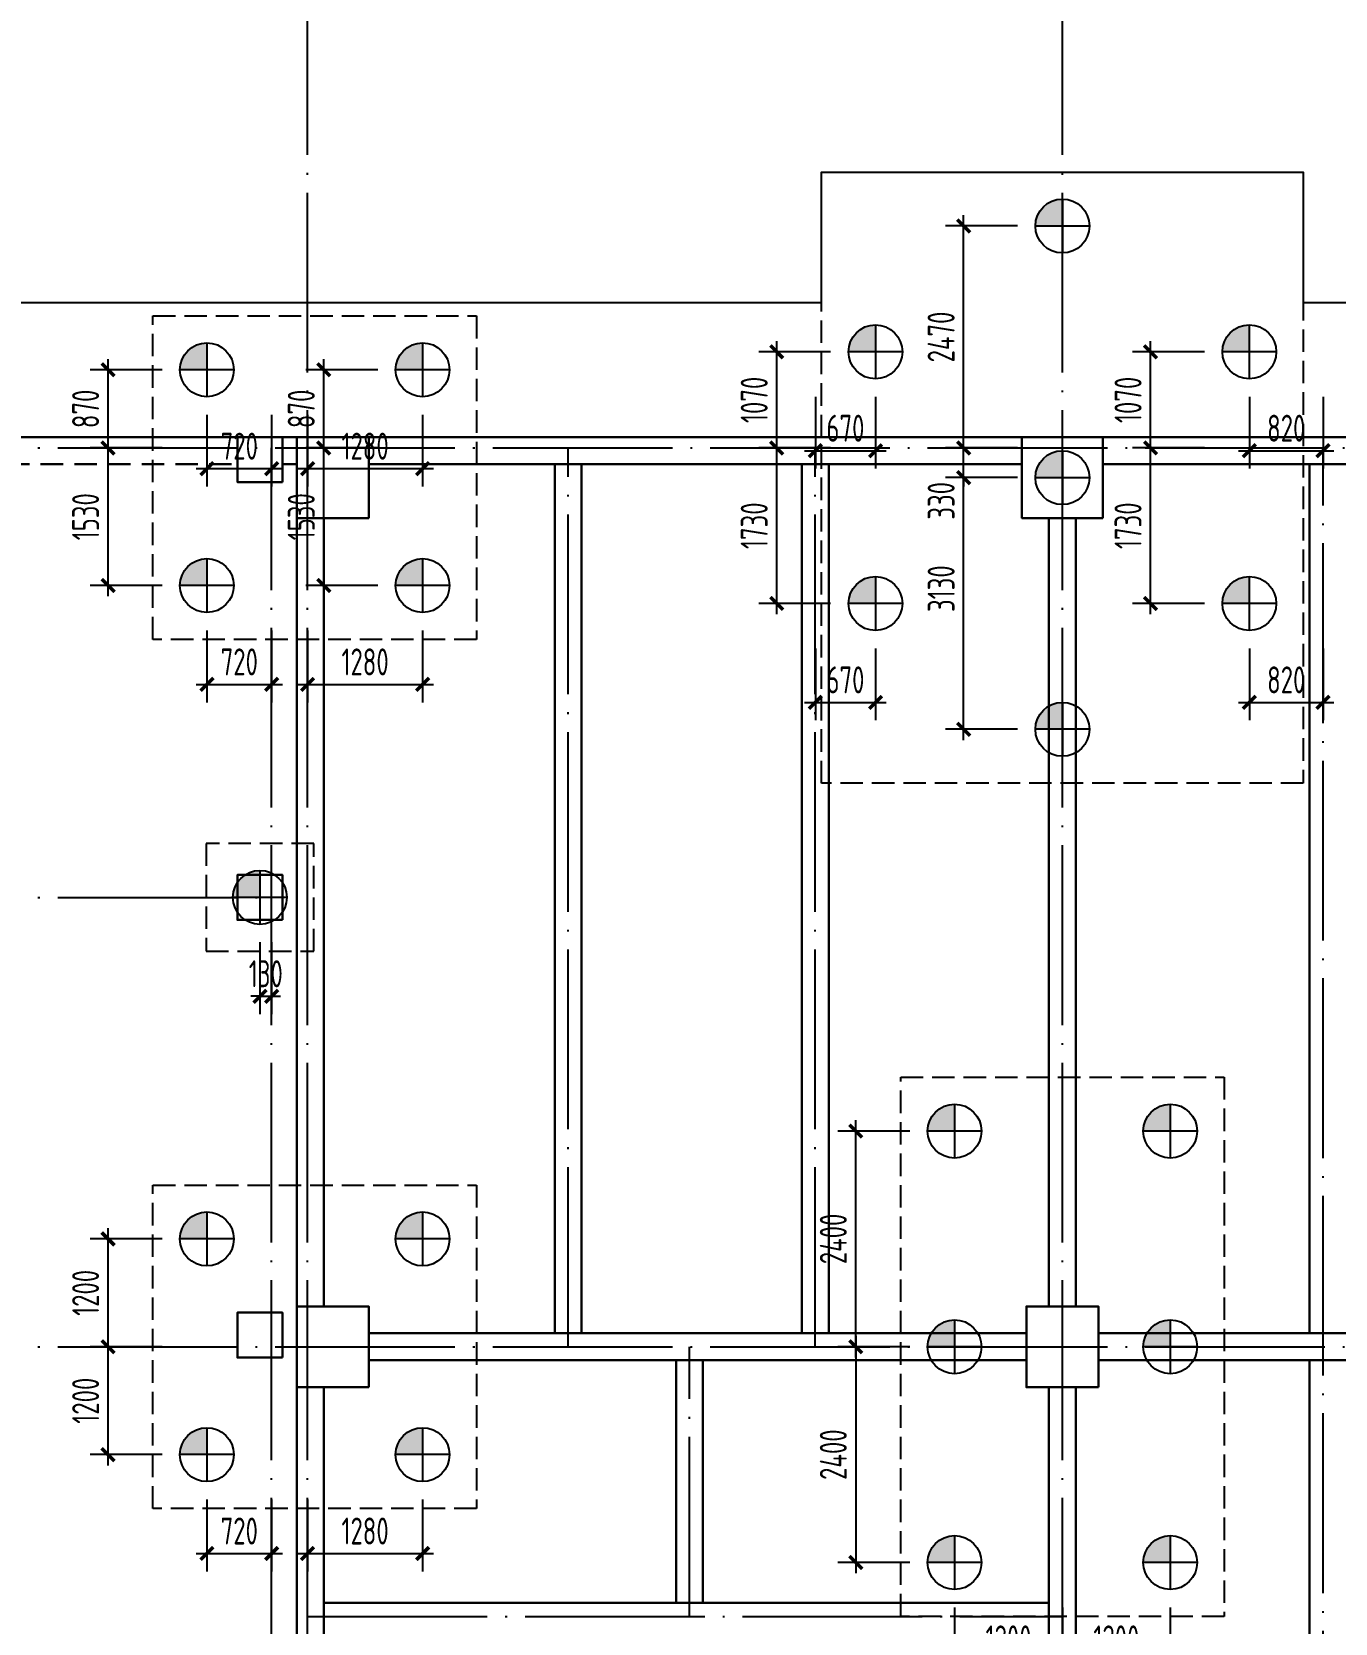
# Model space of a CAD drawing. Extents: x 2430613 to 2739493, y -1540945 to -971137.
# Drawn here: x 2479155 to 2493659, y -1065227 to -1047522 of the extents above; entities that cross this region are included whole.
import ezdxf

# ---------------------------------------------------------------- set-up
doc = ezdxf.new("R2010")
doc.units = 0
doc.header["$LTSCALE"] = 1000
doc.header["$MEASUREMENT"] = 0
doc.header["$PDMODE"] = 3
doc.header["$PDSIZE"] = 50
for name, pattern in [('DASH', [0.35, 0.25, -0.1]), ('DOTE', [2.42, 2, -0.2, 0.02, -0.2]), ('HIDDEN', [0.375, 0.25, -0.125])]:
    doc.linetypes.add(name, pattern=pattern)
doc.layers.get('0').update_dxf_attribs({"linetype": 'CONTINUOUS'})
doc.layers.get('DEFPOINTS').update_dxf_attribs({"linetype": 'CONTINUOUS'})
for name, color, linetype, lineweight in [('0S-墙-不可见', 30, 'HIDDEN', 30), ('0S-墙-线', 30, 'CONTINUOUS', 30), ('0S-柱-线', 50, 'CONTINUOUS', 30)]:
    doc.layers.add(name, color=color, linetype=linetype, lineweight=lineweight)
for name, color, linetype in [('600直径桩', 4, 'CONTINUOUS'), ('BASE_PILE_DIM', 3, 'CONTINUOUS'), ('DOTE', 1, 'DOTE'), ('S1-SLAB-Finstructions', 255, 'CONTINUOUS'), ('承台', 2, 'CONTINUOUS')]:
    doc.layers.add(name, color=color, linetype=linetype)
doc.styles.add('TSSD_Dimension', font='Tssdeng.shx', dxfattribs={"width": 0.7, "bigfont": 'hztxt.shx'})
doc.dimstyles.new('TSSD_100_100', dxfattribs={"dimtxt": 300, "dimasz": 100, "dimexe": 200, "dimexo": 200, "dimgap": 100, "dimtad": 1, "dimdec": 0, "dimzin": 0, "dimdsep": 46, "dimtxsty": 'TSSD_Dimension', "dimblk": 'ARCHTICK', "dimcen": 0, "dimdle": 120, "dimclrt": 7, "dimazin": 0, "dimtfac": 1, "dimtdec": 0, "dimtix": 1, "dimtmove": 2, "dimatfit": 0, "dimldrblk": 'ARCHTICK', "dimfxl": 1, "dimtolj": 1, "dimtzin": 0, "dimarcsym": 0})

# ---------------------------------------------------------------- blocks, each defined once
blk = doc.blocks.new('600Z')
at = {"layer": '600直径桩'}
h = blk.add_hatch(color=6, dxfattribs=at)
h.dxf.hatch_style = 1
h.paths.add_polyline_path([(-204995, -2276684, 0.414214), (-205295, -2276984), (-204995, -2276984)])
at = {"layer": '600直径桩', "color": 6}
for p, q in [((-204995, -2276684), (-204995, -2277284)), ((-204695, -2276984), (-205295, -2276984))]:
    blk.add_line(p, q, dxfattribs=at)
blk.add_circle((-204995, -2276984), 300, dxfattribs=at)
blk = doc.blocks.new('_ArchTick')
at = {"color": 0, "linetype": 'ByBlock', "const_width": 0.4}
blk.add_lwpolyline([(-0.71, -0.71), (0.71, 0.71)], dxfattribs=at)
blk = doc.blocks.new('*D1769')
at = {"layer": 'BASE_PILE_DIM', "color": 0, "lineweight": -2, "transparency": 16777216}
for p, q in [((2482404, -1053802), (2482404, -1052032)), ((2483004, -1052152), (2482204, -1052152)), ((2483004, -1053682), (2482204, -1053682))]:
    blk.add_line(p, q, dxfattribs=at)
at = {"layer": 'DEFPOINTS', "color": 0, "transparency": 16777216}
for p in [(2482404, -1052152), (2483204, -1052152), (2483204, -1053682)]:
    blk.add_point(p, dxfattribs=at)
at = {"layer": 'BASE_PILE_DIM', "color": 0, "lineweight": -2, "transparency": 16777216, "xscale": 100, "yscale": 100, "zscale": 100}
for p, rotation in [((2482404, -1052152), 90), ((2482404, -1053682), 270)]:
    blk.add_blockref('_ArchTick', p, dxfattribs=dict(at, rotation=rotation))
at = {"layer": 'BASE_PILE_DIM', "color": 7, "transparency": 16777216, "insert": (2482154, -1052917), "char_height": 300, "attachment_point": 5, "rotation": 90, "style": 'TSSD_Dimension'}
blk.add_mtext('\\A1;1530', dxfattribs=at)
blk = doc.blocks.new('*D1770')
at = {"layer": 'BASE_PILE_DIM', "color": 0, "lineweight": -2, "transparency": 16777216}
for p, q in [((2482224, -1054182), (2482224, -1054982)), ((2483504, -1054182), (2483504, -1054982)), ((2482104, -1054782), (2483624, -1054782))]:
    blk.add_line(p, q, dxfattribs=at)
at = {"layer": 'DEFPOINTS', "color": 0, "transparency": 16777216}
for p in [(2482224, -1053982), (2483504, -1053982), (2483504, -1054782)]:
    blk.add_point(p, dxfattribs=at)
at = {"layer": 'BASE_PILE_DIM', "color": 0, "lineweight": -2, "transparency": 16777216, "xscale": 100, "yscale": 100, "zscale": 100, "rotation": 180}
blk.add_blockref('_ArchTick', (2482224, -1054782), dxfattribs=at)
at = {"layer": 'BASE_PILE_DIM', "color": 0, "lineweight": -2, "transparency": 16777216, "xscale": 100, "yscale": 100, "zscale": 100}
blk.add_blockref('_ArchTick', (2483504, -1054782), dxfattribs=at)
at = {"layer": 'BASE_PILE_DIM', "color": 7, "transparency": 16777216, "insert": (2482864, -1054532), "char_height": 300, "attachment_point": 5, "style": 'TSSD_Dimension'}
blk.add_mtext('\\A1;1280', dxfattribs=at)
blk = doc.blocks.new('*D1771')
at = {"layer": 'BASE_PILE_DIM', "color": 0, "lineweight": -2, "transparency": 16777216}
for p, q in [((2482404, -1052272), (2482404, -1051162)), ((2483004, -1051282), (2482204, -1051282)), ((2483004, -1052152), (2482204, -1052152))]:
    blk.add_line(p, q, dxfattribs=at)
at = {"layer": 'DEFPOINTS', "color": 0, "transparency": 16777216}
for p in [(2482404, -1051282), (2483204, -1051282), (2483204, -1052152)]:
    blk.add_point(p, dxfattribs=at)
at = {"layer": 'BASE_PILE_DIM', "color": 0, "lineweight": -2, "transparency": 16777216, "xscale": 100, "yscale": 100, "zscale": 100}
for p, rotation in [((2482404, -1051282), 90), ((2482404, -1052152), 270)]:
    blk.add_blockref('_ArchTick', p, dxfattribs=dict(at, rotation=rotation))
at = {"layer": 'BASE_PILE_DIM', "color": 7, "transparency": 16777216, "insert": (2482154, -1051717), "char_height": 300, "attachment_point": 5, "rotation": 90, "style": 'TSSD_Dimension'}
blk.add_mtext('\\A1;870', dxfattribs=at)
blk = doc.blocks.new('*D1772')
at = {"layer": 'BASE_PILE_DIM', "color": 0, "lineweight": -2, "transparency": 16777216}
for p, q in [((2482224, -1051782), (2482224, -1052582)), ((2483504, -1051782), (2483504, -1052582)), ((2482104, -1052382), (2483624, -1052382))]:
    blk.add_line(p, q, dxfattribs=at)
at = {"layer": 'DEFPOINTS', "color": 0, "transparency": 16777216}
for p in [(2482224, -1051582), (2483504, -1051582), (2483504, -1052382)]:
    blk.add_point(p, dxfattribs=at)
at = {"layer": 'BASE_PILE_DIM', "color": 0, "lineweight": -2, "transparency": 16777216, "xscale": 100, "yscale": 100, "zscale": 100, "rotation": 180}
blk.add_blockref('_ArchTick', (2482224, -1052382), dxfattribs=at)
at = {"layer": 'BASE_PILE_DIM', "color": 0, "lineweight": -2, "transparency": 16777216, "xscale": 100, "yscale": 100, "zscale": 100}
blk.add_blockref('_ArchTick', (2483504, -1052382), dxfattribs=at)
at = {"layer": 'BASE_PILE_DIM', "color": 7, "transparency": 16777216, "insert": (2482864, -1052132), "char_height": 300, "attachment_point": 5, "style": 'TSSD_Dimension'}
blk.add_mtext('\\A1;1280', dxfattribs=at)
blk = doc.blocks.new('*D1773')
at = {"layer": 'BASE_PILE_DIM', "color": 0, "lineweight": -2, "transparency": 16777216}
for p, q in [((2480004, -1053802), (2480004, -1052032)), ((2480604, -1052152), (2479804, -1052152)), ((2480604, -1053682), (2479804, -1053682))]:
    blk.add_line(p, q, dxfattribs=at)
at = {"layer": 'DEFPOINTS', "color": 0, "transparency": 16777216}
for p in [(2480004, -1052152), (2480804, -1052152), (2480804, -1053682)]:
    blk.add_point(p, dxfattribs=at)
at = {"layer": 'BASE_PILE_DIM', "color": 0, "lineweight": -2, "transparency": 16777216, "xscale": 100, "yscale": 100, "zscale": 100}
for p, rotation in [((2480004, -1052152), 90), ((2480004, -1053682), 270)]:
    blk.add_blockref('_ArchTick', p, dxfattribs=dict(at, rotation=rotation))
at = {"layer": 'BASE_PILE_DIM', "color": 7, "transparency": 16777216, "insert": (2479754, -1052917), "char_height": 300, "attachment_point": 5, "rotation": 90, "style": 'TSSD_Dimension'}
blk.add_mtext('\\A1;1530', dxfattribs=at)
blk = doc.blocks.new('*D1774')
at = {"layer": 'BASE_PILE_DIM', "color": 0, "lineweight": -2, "transparency": 16777216}
for p, q in [((2481104, -1054182), (2481104, -1054982)), ((2481824, -1054182), (2481824, -1054982)), ((2480984, -1054782), (2481944, -1054782))]:
    blk.add_line(p, q, dxfattribs=at)
at = {"layer": 'DEFPOINTS', "color": 0, "transparency": 16777216}
for p in [(2481104, -1053982), (2481824, -1053982), (2481824, -1054782)]:
    blk.add_point(p, dxfattribs=at)
at = {"layer": 'BASE_PILE_DIM', "color": 0, "lineweight": -2, "transparency": 16777216, "xscale": 100, "yscale": 100, "zscale": 100, "rotation": 180}
blk.add_blockref('_ArchTick', (2481104, -1054782), dxfattribs=at)
at = {"layer": 'BASE_PILE_DIM', "color": 0, "lineweight": -2, "transparency": 16777216, "xscale": 100, "yscale": 100, "zscale": 100}
blk.add_blockref('_ArchTick', (2481824, -1054782), dxfattribs=at)
at = {"layer": 'BASE_PILE_DIM', "color": 7, "transparency": 16777216, "insert": (2481464, -1054532), "char_height": 300, "attachment_point": 5, "style": 'TSSD_Dimension'}
blk.add_mtext('\\A1;720', dxfattribs=at)
blk = doc.blocks.new('*D1775')
at = {"layer": 'BASE_PILE_DIM', "color": 0, "lineweight": -2, "transparency": 16777216}
for p, q in [((2480004, -1052272), (2480004, -1051162)), ((2480604, -1051282), (2479804, -1051282)), ((2480604, -1052152), (2479804, -1052152))]:
    blk.add_line(p, q, dxfattribs=at)
at = {"layer": 'DEFPOINTS', "color": 0, "transparency": 16777216}
for p in [(2480004, -1051282), (2480804, -1051282), (2480804, -1052152)]:
    blk.add_point(p, dxfattribs=at)
at = {"layer": 'BASE_PILE_DIM', "color": 0, "lineweight": -2, "transparency": 16777216, "xscale": 100, "yscale": 100, "zscale": 100}
for p, rotation in [((2480004, -1051282), 90), ((2480004, -1052152), 270)]:
    blk.add_blockref('_ArchTick', p, dxfattribs=dict(at, rotation=rotation))
at = {"layer": 'BASE_PILE_DIM', "color": 7, "transparency": 16777216, "insert": (2479754, -1051717), "char_height": 300, "attachment_point": 5, "rotation": 90, "style": 'TSSD_Dimension'}
blk.add_mtext('\\A1;870', dxfattribs=at)
blk = doc.blocks.new('*D1776')
at = {"layer": 'BASE_PILE_DIM', "color": 0, "lineweight": -2, "transparency": 16777216}
for p, q in [((2481104, -1051782), (2481104, -1052582)), ((2481824, -1051782), (2481824, -1052582)), ((2480984, -1052382), (2481944, -1052382))]:
    blk.add_line(p, q, dxfattribs=at)
at = {"layer": 'DEFPOINTS', "color": 0, "transparency": 16777216}
for p in [(2481104, -1051582), (2481824, -1051582), (2481824, -1052382)]:
    blk.add_point(p, dxfattribs=at)
at = {"layer": 'BASE_PILE_DIM', "color": 0, "lineweight": -2, "transparency": 16777216, "xscale": 100, "yscale": 100, "zscale": 100, "rotation": 180}
blk.add_blockref('_ArchTick', (2481104, -1052382), dxfattribs=at)
at = {"layer": 'BASE_PILE_DIM', "color": 0, "lineweight": -2, "transparency": 16777216, "xscale": 100, "yscale": 100, "zscale": 100}
blk.add_blockref('_ArchTick', (2481824, -1052382), dxfattribs=at)
at = {"layer": 'BASE_PILE_DIM', "color": 7, "transparency": 16777216, "insert": (2481464, -1052132), "char_height": 300, "attachment_point": 5, "style": 'TSSD_Dimension'}
blk.add_mtext('\\A1;720', dxfattribs=at)
blk = doc.blocks.new('*D1781')
at = {"layer": 'BASE_PILE_DIM', "color": 0, "lineweight": -2, "transparency": 16777216}
for p, q in [((2481694, -1057652), (2481694, -1058452)), ((2481824, -1057652), (2481824, -1058452)), ((2481694, -1058252), (2481594, -1058252)), ((2481694, -1058252), (2481824, -1058252)), ((2481824, -1058252), (2481924, -1058252))]:
    blk.add_line(p, q, dxfattribs=at)
at = {"layer": 'DEFPOINTS', "color": 0, "transparency": 16777216}
for p in [(2481694, -1057452), (2481824, -1057452), (2481824, -1058252)]:
    blk.add_point(p, dxfattribs=at)
at = {"layer": 'BASE_PILE_DIM', "color": 0, "lineweight": -2, "transparency": 16777216, "xscale": 100, "yscale": 100, "zscale": 100}
blk.add_blockref('_ArchTick', (2481694, -1058252), dxfattribs=at)
at = {"layer": 'BASE_PILE_DIM', "color": 0, "lineweight": -2, "transparency": 16777216, "xscale": 100, "yscale": 100, "zscale": 100, "rotation": 180}
blk.add_blockref('_ArchTick', (2481824, -1058252), dxfattribs=at)
at = {"layer": 'BASE_PILE_DIM', "color": 7, "transparency": 16777216, "insert": (2481759, -1058002), "char_height": 300, "attachment_point": 5, "style": 'TSSD_Dimension'}
blk.add_mtext('\\A1;130', dxfattribs=at)
blk = doc.blocks.new('*D1784')
at = {"layer": 'BASE_PILE_DIM', "color": 0, "lineweight": -2, "transparency": 16777216}
for p, q in [((2482224, -1063852), (2482224, -1064652)), ((2483504, -1063852), (2483504, -1064652)), ((2482104, -1064452), (2483624, -1064452))]:
    blk.add_line(p, q, dxfattribs=at)
at = {"layer": 'DEFPOINTS', "color": 0, "transparency": 16777216}
for p in [(2482224, -1063652), (2483504, -1063652), (2483504, -1064452)]:
    blk.add_point(p, dxfattribs=at)
at = {"layer": 'BASE_PILE_DIM', "color": 0, "lineweight": -2, "transparency": 16777216, "xscale": 100, "yscale": 100, "zscale": 100, "rotation": 180}
blk.add_blockref('_ArchTick', (2482224, -1064452), dxfattribs=at)
at = {"layer": 'BASE_PILE_DIM', "color": 0, "lineweight": -2, "transparency": 16777216, "xscale": 100, "yscale": 100, "zscale": 100}
blk.add_blockref('_ArchTick', (2483504, -1064452), dxfattribs=at)
at = {"layer": 'BASE_PILE_DIM', "color": 7, "transparency": 16777216, "insert": (2482864, -1064202), "char_height": 300, "attachment_point": 5, "style": 'TSSD_Dimension'}
blk.add_mtext('\\A1;1280', dxfattribs=at)
blk = doc.blocks.new('*D1785')
at = {"layer": 'BASE_PILE_DIM', "color": 0, "lineweight": -2, "transparency": 16777216}
for p, q in [((2480004, -1063472), (2480004, -1062032)), ((2480604, -1062152), (2479804, -1062152)), ((2480604, -1063352), (2479804, -1063352))]:
    blk.add_line(p, q, dxfattribs=at)
at = {"layer": 'DEFPOINTS', "color": 0, "transparency": 16777216}
for p in [(2480004, -1062152), (2480804, -1062152), (2480804, -1063352)]:
    blk.add_point(p, dxfattribs=at)
at = {"layer": 'BASE_PILE_DIM', "color": 0, "lineweight": -2, "transparency": 16777216, "xscale": 100, "yscale": 100, "zscale": 100}
for p, rotation in [((2480004, -1062152), 90), ((2480004, -1063352), 270)]:
    blk.add_blockref('_ArchTick', p, dxfattribs=dict(at, rotation=rotation))
at = {"layer": 'BASE_PILE_DIM', "color": 7, "transparency": 16777216, "insert": (2479754, -1062752), "char_height": 300, "attachment_point": 5, "rotation": 90, "style": 'TSSD_Dimension'}
blk.add_mtext('\\A1;1200', dxfattribs=at)
blk = doc.blocks.new('*D1786')
at = {"layer": 'BASE_PILE_DIM', "color": 0, "lineweight": -2, "transparency": 16777216}
for p, q in [((2481104, -1063852), (2481104, -1064652)), ((2481824, -1063852), (2481824, -1064652)), ((2480984, -1064452), (2481944, -1064452))]:
    blk.add_line(p, q, dxfattribs=at)
at = {"layer": 'DEFPOINTS', "color": 0, "transparency": 16777216}
for p in [(2481104, -1063652), (2481824, -1063652), (2481824, -1064452)]:
    blk.add_point(p, dxfattribs=at)
at = {"layer": 'BASE_PILE_DIM', "color": 0, "lineweight": -2, "transparency": 16777216, "xscale": 100, "yscale": 100, "zscale": 100, "rotation": 180}
blk.add_blockref('_ArchTick', (2481104, -1064452), dxfattribs=at)
at = {"layer": 'BASE_PILE_DIM', "color": 0, "lineweight": -2, "transparency": 16777216, "xscale": 100, "yscale": 100, "zscale": 100}
blk.add_blockref('_ArchTick', (2481824, -1064452), dxfattribs=at)
at = {"layer": 'BASE_PILE_DIM', "color": 7, "transparency": 16777216, "insert": (2481464, -1064202), "char_height": 300, "attachment_point": 5, "style": 'TSSD_Dimension'}
blk.add_mtext('\\A1;720', dxfattribs=at)
blk = doc.blocks.new('*D1787')
at = {"layer": 'BASE_PILE_DIM', "color": 0, "lineweight": -2, "transparency": 16777216}
for p, q in [((2480004, -1062272), (2480004, -1060832)), ((2480604, -1060952), (2479804, -1060952)), ((2480604, -1062152), (2479804, -1062152))]:
    blk.add_line(p, q, dxfattribs=at)
at = {"layer": 'DEFPOINTS', "color": 0, "transparency": 16777216}
for p in [(2480004, -1060952), (2480804, -1060952), (2480804, -1062152)]:
    blk.add_point(p, dxfattribs=at)
at = {"layer": 'BASE_PILE_DIM', "color": 0, "lineweight": -2, "transparency": 16777216, "xscale": 100, "yscale": 100, "zscale": 100}
for p, rotation in [((2480004, -1060952), 90), ((2480004, -1062152), 270)]:
    blk.add_blockref('_ArchTick', p, dxfattribs=dict(at, rotation=rotation))
at = {"layer": 'BASE_PILE_DIM', "color": 7, "transparency": 16777216, "insert": (2479754, -1061552), "char_height": 300, "attachment_point": 5, "rotation": 90, "style": 'TSSD_Dimension'}
blk.add_mtext('\\A1;1200', dxfattribs=at)
blk = doc.blocks.new('*D1827')
at = {"layer": 'BASE_PILE_DIM', "color": 0, "lineweight": -2, "transparency": 16777216}
for p, q in [((2490124, -1052152), (2489324, -1052152)), ((2489524, -1052152), (2489524, -1052052)), ((2489524, -1052482), (2489524, -1052152)), ((2490124, -1052482), (2489324, -1052482)), ((2489524, -1052482), (2489524, -1052582))]:
    blk.add_line(p, q, dxfattribs=at)
at = {"layer": 'DEFPOINTS', "color": 0, "transparency": 16777216}
for p in [(2489524, -1052152), (2490324, -1052152), (2490324, -1052482)]:
    blk.add_point(p, dxfattribs=at)
at = {"layer": 'BASE_PILE_DIM', "color": 0, "lineweight": -2, "transparency": 16777216, "xscale": 100, "yscale": 100, "zscale": 100}
for p, rotation in [((2489524, -1052152), 270), ((2489524, -1052482), 90)]:
    blk.add_blockref('_ArchTick', p, dxfattribs=dict(at, rotation=rotation))
at = {"layer": 'BASE_PILE_DIM', "color": 7, "transparency": 16777216, "insert": (2489274, -1052740), "char_height": 300, "attachment_point": 5, "rotation": 90, "style": 'TSSD_Dimension'}
blk.add_mtext('\\A1;330', dxfattribs=at)
blk = doc.blocks.new('*D1828')
at = {"layer": 'BASE_PILE_DIM', "color": 0, "lineweight": -2, "transparency": 16777216}
for p, q in [((2490624, -1065052), (2490624, -1065852)), ((2491824, -1065052), (2491824, -1065852)), ((2490504, -1065652), (2491944, -1065652))]:
    blk.add_line(p, q, dxfattribs=at)
at = {"layer": 'DEFPOINTS', "color": 0, "transparency": 16777216}
for p in [(2490624, -1064852), (2491824, -1064852), (2491824, -1065652)]:
    blk.add_point(p, dxfattribs=at)
at = {"layer": 'BASE_PILE_DIM', "color": 0, "lineweight": -2, "transparency": 16777216, "xscale": 100, "yscale": 100, "zscale": 100, "rotation": 180}
blk.add_blockref('_ArchTick', (2490624, -1065652), dxfattribs=at)
at = {"layer": 'BASE_PILE_DIM', "color": 0, "lineweight": -2, "transparency": 16777216, "xscale": 100, "yscale": 100, "zscale": 100}
blk.add_blockref('_ArchTick', (2491824, -1065652), dxfattribs=at)
at = {"layer": 'BASE_PILE_DIM', "color": 7, "transparency": 16777216, "insert": (2491224, -1065402), "char_height": 300, "attachment_point": 5, "style": 'TSSD_Dimension'}
blk.add_mtext('\\A1;1200', dxfattribs=at)
blk = doc.blocks.new('*D1829')
at = {"layer": 'BASE_PILE_DIM', "color": 0, "lineweight": -2, "transparency": 16777216}
for p, q in [((2488324, -1062032), (2488324, -1064672)), ((2488924, -1062152), (2488124, -1062152)), ((2488924, -1064552), (2488124, -1064552))]:
    blk.add_line(p, q, dxfattribs=at)
at = {"layer": 'DEFPOINTS', "color": 0, "transparency": 16777216}
for p in [(2489124, -1062152), (2488324, -1064552), (2489124, -1064552)]:
    blk.add_point(p, dxfattribs=at)
at = {"layer": 'BASE_PILE_DIM', "color": 0, "lineweight": -2, "transparency": 16777216, "xscale": 100, "yscale": 100, "zscale": 100}
for p, rotation in [((2488324, -1062152), 90), ((2488324, -1064552), 270)]:
    blk.add_blockref('_ArchTick', p, dxfattribs=dict(at, rotation=rotation))
at = {"layer": 'BASE_PILE_DIM', "color": 7, "transparency": 16777216, "insert": (2488074, -1063352), "char_height": 300, "attachment_point": 5, "rotation": 90, "style": 'TSSD_Dimension'}
blk.add_mtext('\\A1;2400', dxfattribs=at)
blk = doc.blocks.new('*D1830')
at = {"layer": 'BASE_PILE_DIM', "color": 0, "lineweight": -2, "transparency": 16777216}
for p, q in [((2489424, -1065052), (2489424, -1065852)), ((2490624, -1065052), (2490624, -1065852)), ((2489304, -1065652), (2490744, -1065652))]:
    blk.add_line(p, q, dxfattribs=at)
at = {"layer": 'DEFPOINTS', "color": 0, "transparency": 16777216}
for p in [(2489424, -1064852), (2490624, -1064852), (2490624, -1065652)]:
    blk.add_point(p, dxfattribs=at)
at = {"layer": 'BASE_PILE_DIM', "color": 0, "lineweight": -2, "transparency": 16777216, "xscale": 100, "yscale": 100, "zscale": 100, "rotation": 180}
blk.add_blockref('_ArchTick', (2489424, -1065652), dxfattribs=at)
at = {"layer": 'BASE_PILE_DIM', "color": 0, "lineweight": -2, "transparency": 16777216, "xscale": 100, "yscale": 100, "zscale": 100}
blk.add_blockref('_ArchTick', (2490624, -1065652), dxfattribs=at)
at = {"layer": 'BASE_PILE_DIM', "color": 7, "transparency": 16777216, "insert": (2490024, -1065402), "char_height": 300, "attachment_point": 5, "style": 'TSSD_Dimension'}
blk.add_mtext('\\A1;1200', dxfattribs=at)
blk = doc.blocks.new('*D1831')
at = {"layer": 'BASE_PILE_DIM', "color": 0, "lineweight": -2, "transparency": 16777216}
for p, q in [((2488324, -1062272), (2488324, -1059632)), ((2488924, -1059752), (2488124, -1059752)), ((2488924, -1062152), (2488124, -1062152))]:
    blk.add_line(p, q, dxfattribs=at)
at = {"layer": 'DEFPOINTS', "color": 0, "transparency": 16777216}
for p in [(2488324, -1059752), (2489124, -1059752), (2489124, -1062152)]:
    blk.add_point(p, dxfattribs=at)
at = {"layer": 'BASE_PILE_DIM', "color": 0, "lineweight": -2, "transparency": 16777216, "xscale": 100, "yscale": 100, "zscale": 100}
for p, rotation in [((2488324, -1059752), 90), ((2488324, -1062152), 270)]:
    blk.add_blockref('_ArchTick', p, dxfattribs=dict(at, rotation=rotation))
at = {"layer": 'BASE_PILE_DIM', "color": 7, "transparency": 16777216, "insert": (2488074, -1060952), "char_height": 300, "attachment_point": 5, "rotation": 90, "style": 'TSSD_Dimension'}
blk.add_mtext('\\A1;2400', dxfattribs=at)
blk = doc.blocks.new('*D1889')
at = {"layer": 'BASE_PILE_DIM', "color": 0, "lineweight": -2, "transparency": 16777216}
for p, q in [((2487444, -1052272), (2487444, -1050962)), ((2488044, -1051082), (2487244, -1051082)), ((2488044, -1052152), (2487244, -1052152))]:
    blk.add_line(p, q, dxfattribs=at)
at = {"layer": 'DEFPOINTS', "color": 0, "transparency": 16777216}
for p in [(2487444, -1051082), (2488244, -1051082), (2488244, -1052152)]:
    blk.add_point(p, dxfattribs=at)
at = {"layer": 'BASE_PILE_DIM', "color": 0, "lineweight": -2, "transparency": 16777216, "xscale": 100, "yscale": 100, "zscale": 100}
for p, rotation in [((2487444, -1051082), 90), ((2487444, -1052152), 270)]:
    blk.add_blockref('_ArchTick', p, dxfattribs=dict(at, rotation=rotation))
at = {"layer": 'BASE_PILE_DIM', "color": 7, "transparency": 16777216, "insert": (2487194, -1051617), "char_height": 300, "attachment_point": 5, "rotation": 90, "style": 'TSSD_Dimension'}
blk.add_mtext('\\A1;1070', dxfattribs=at)
blk = doc.blocks.new('*D1890')
at = {"layer": 'BASE_PILE_DIM', "color": 0, "lineweight": -2, "transparency": 16777216}
for p, q in [((2487874, -1051582), (2487874, -1052382)), ((2488544, -1051582), (2488544, -1052382)), ((2487754, -1052182), (2488664, -1052182))]:
    blk.add_line(p, q, dxfattribs=at)
at = {"layer": 'DEFPOINTS', "color": 0, "transparency": 16777216}
for p in [(2487874, -1051382), (2488544, -1051382), (2488544, -1052182)]:
    blk.add_point(p, dxfattribs=at)
at = {"layer": 'BASE_PILE_DIM', "color": 0, "lineweight": -2, "transparency": 16777216, "xscale": 100, "yscale": 100, "zscale": 100, "rotation": 180}
blk.add_blockref('_ArchTick', (2487874, -1052182), dxfattribs=at)
at = {"layer": 'BASE_PILE_DIM', "color": 0, "lineweight": -2, "transparency": 16777216, "xscale": 100, "yscale": 100, "zscale": 100}
blk.add_blockref('_ArchTick', (2488544, -1052182), dxfattribs=at)
at = {"layer": 'BASE_PILE_DIM', "color": 7, "transparency": 16777216, "insert": (2488209, -1051932), "char_height": 300, "attachment_point": 5, "style": 'TSSD_Dimension'}
blk.add_mtext('\\A1;670', dxfattribs=at)
blk = doc.blocks.new('*D1891')
at = {"layer": 'BASE_PILE_DIM', "color": 0, "lineweight": -2, "transparency": 16777216}
for p, q in [((2491604, -1052272), (2491604, -1050962)), ((2492204, -1051082), (2491404, -1051082)), ((2492204, -1052152), (2491404, -1052152))]:
    blk.add_line(p, q, dxfattribs=at)
at = {"layer": 'DEFPOINTS', "color": 0, "transparency": 16777216}
for p in [(2491604, -1051082), (2492404, -1051082), (2492404, -1052152)]:
    blk.add_point(p, dxfattribs=at)
at = {"layer": 'BASE_PILE_DIM', "color": 0, "lineweight": -2, "transparency": 16777216, "xscale": 100, "yscale": 100, "zscale": 100}
for p, rotation in [((2491604, -1051082), 90), ((2491604, -1052152), 270)]:
    blk.add_blockref('_ArchTick', p, dxfattribs=dict(at, rotation=rotation))
at = {"layer": 'BASE_PILE_DIM', "color": 7, "transparency": 16777216, "insert": (2491354, -1051617), "char_height": 300, "attachment_point": 5, "rotation": 90, "style": 'TSSD_Dimension'}
blk.add_mtext('\\A1;1070', dxfattribs=at)
blk = doc.blocks.new('*D1892')
at = {"layer": 'BASE_PILE_DIM', "color": 0, "lineweight": -2, "transparency": 16777216}
for p, q in [((2492704, -1051582), (2492704, -1052382)), ((2493524, -1051582), (2493524, -1052382)), ((2492584, -1052182), (2493644, -1052182))]:
    blk.add_line(p, q, dxfattribs=at)
at = {"layer": 'DEFPOINTS', "color": 0, "transparency": 16777216}
for p in [(2492704, -1051382), (2493524, -1051382), (2493524, -1052182)]:
    blk.add_point(p, dxfattribs=at)
at = {"layer": 'BASE_PILE_DIM', "color": 0, "lineweight": -2, "transparency": 16777216, "xscale": 100, "yscale": 100, "zscale": 100, "rotation": 180}
blk.add_blockref('_ArchTick', (2492704, -1052182), dxfattribs=at)
at = {"layer": 'BASE_PILE_DIM', "color": 0, "lineweight": -2, "transparency": 16777216, "xscale": 100, "yscale": 100, "zscale": 100}
blk.add_blockref('_ArchTick', (2493524, -1052182), dxfattribs=at)
at = {"layer": 'BASE_PILE_DIM', "color": 7, "transparency": 16777216, "insert": (2493114, -1051932), "char_height": 300, "attachment_point": 5, "style": 'TSSD_Dimension'}
blk.add_mtext('\\A1;820', dxfattribs=at)
blk = doc.blocks.new('*D1893')
at = {"layer": 'BASE_PILE_DIM', "color": 0, "lineweight": -2, "transparency": 16777216}
for p, q in [((2491604, -1054002), (2491604, -1052032)), ((2492204, -1052152), (2491404, -1052152)), ((2492204, -1053882), (2491404, -1053882))]:
    blk.add_line(p, q, dxfattribs=at)
at = {"layer": 'DEFPOINTS', "color": 0, "transparency": 16777216}
for p in [(2491604, -1052152), (2492404, -1052152), (2492404, -1053882)]:
    blk.add_point(p, dxfattribs=at)
at = {"layer": 'BASE_PILE_DIM', "color": 0, "lineweight": -2, "transparency": 16777216, "xscale": 100, "yscale": 100, "zscale": 100}
for p, rotation in [((2491604, -1052152), 90), ((2491604, -1053882), 270)]:
    blk.add_blockref('_ArchTick', p, dxfattribs=dict(at, rotation=rotation))
at = {"layer": 'BASE_PILE_DIM', "color": 7, "transparency": 16777216, "insert": (2491354, -1053017), "char_height": 300, "attachment_point": 5, "rotation": 90, "style": 'TSSD_Dimension'}
blk.add_mtext('\\A1;1730', dxfattribs=at)
blk = doc.blocks.new('*D1894')
at = {"layer": 'BASE_PILE_DIM', "color": 0, "lineweight": -2, "transparency": 16777216}
for p, q in [((2492704, -1054382), (2492704, -1055182)), ((2493524, -1054382), (2493524, -1055182)), ((2492584, -1054982), (2493644, -1054982))]:
    blk.add_line(p, q, dxfattribs=at)
at = {"layer": 'DEFPOINTS', "color": 0, "transparency": 16777216}
for p in [(2492704, -1054182), (2493524, -1054182), (2493524, -1054982)]:
    blk.add_point(p, dxfattribs=at)
at = {"layer": 'BASE_PILE_DIM', "color": 0, "lineweight": -2, "transparency": 16777216, "xscale": 100, "yscale": 100, "zscale": 100, "rotation": 180}
blk.add_blockref('_ArchTick', (2492704, -1054982), dxfattribs=at)
at = {"layer": 'BASE_PILE_DIM', "color": 0, "lineweight": -2, "transparency": 16777216, "xscale": 100, "yscale": 100, "zscale": 100}
blk.add_blockref('_ArchTick', (2493524, -1054982), dxfattribs=at)
at = {"layer": 'BASE_PILE_DIM', "color": 7, "transparency": 16777216, "insert": (2493114, -1054732), "char_height": 300, "attachment_point": 5, "style": 'TSSD_Dimension'}
blk.add_mtext('\\A1;820', dxfattribs=at)
blk = doc.blocks.new('*D1895')
at = {"layer": 'BASE_PILE_DIM', "color": 0, "lineweight": -2, "transparency": 16777216}
for p, q in [((2487444, -1054002), (2487444, -1052032)), ((2488044, -1052152), (2487244, -1052152)), ((2488044, -1053882), (2487244, -1053882))]:
    blk.add_line(p, q, dxfattribs=at)
at = {"layer": 'DEFPOINTS', "color": 0, "transparency": 16777216}
for p in [(2487444, -1052152), (2488244, -1052152), (2488244, -1053882)]:
    blk.add_point(p, dxfattribs=at)
at = {"layer": 'BASE_PILE_DIM', "color": 0, "lineweight": -2, "transparency": 16777216, "xscale": 100, "yscale": 100, "zscale": 100}
for p, rotation in [((2487444, -1052152), 90), ((2487444, -1053882), 270)]:
    blk.add_blockref('_ArchTick', p, dxfattribs=dict(at, rotation=rotation))
at = {"layer": 'BASE_PILE_DIM', "color": 7, "transparency": 16777216, "insert": (2487194, -1053017), "char_height": 300, "attachment_point": 5, "rotation": 90, "style": 'TSSD_Dimension'}
blk.add_mtext('\\A1;1730', dxfattribs=at)
blk = doc.blocks.new('*D1896')
at = {"layer": 'BASE_PILE_DIM', "color": 0, "lineweight": -2, "transparency": 16777216}
for p, q in [((2487874, -1054382), (2487874, -1055182)), ((2488544, -1054382), (2488544, -1055182)), ((2487754, -1054982), (2488664, -1054982))]:
    blk.add_line(p, q, dxfattribs=at)
at = {"layer": 'DEFPOINTS', "color": 0, "transparency": 16777216}
for p in [(2487874, -1054182), (2488544, -1054182), (2488544, -1054982)]:
    blk.add_point(p, dxfattribs=at)
at = {"layer": 'BASE_PILE_DIM', "color": 0, "lineweight": -2, "transparency": 16777216, "xscale": 100, "yscale": 100, "zscale": 100, "rotation": 180}
blk.add_blockref('_ArchTick', (2487874, -1054982), dxfattribs=at)
at = {"layer": 'BASE_PILE_DIM', "color": 0, "lineweight": -2, "transparency": 16777216, "xscale": 100, "yscale": 100, "zscale": 100}
blk.add_blockref('_ArchTick', (2488544, -1054982), dxfattribs=at)
at = {"layer": 'BASE_PILE_DIM', "color": 7, "transparency": 16777216, "insert": (2488209, -1054732), "char_height": 300, "attachment_point": 5, "style": 'TSSD_Dimension'}
blk.add_mtext('\\A1;670', dxfattribs=at)
blk = doc.blocks.new('*D1897')
at = {"layer": 'BASE_PILE_DIM', "color": 0, "lineweight": -2, "transparency": 16777216}
for p, q in [((2489524, -1052272), (2489524, -1049562)), ((2490124, -1049682), (2489324, -1049682)), ((2490124, -1052152), (2489324, -1052152))]:
    blk.add_line(p, q, dxfattribs=at)
at = {"layer": 'DEFPOINTS', "color": 0, "transparency": 16777216}
for p in [(2489524, -1049682), (2490324, -1049682), (2490324, -1052152)]:
    blk.add_point(p, dxfattribs=at)
at = {"layer": 'BASE_PILE_DIM', "color": 0, "lineweight": -2, "transparency": 16777216, "xscale": 100, "yscale": 100, "zscale": 100}
for p, rotation in [((2489524, -1049682), 90), ((2489524, -1052152), 270)]:
    blk.add_blockref('_ArchTick', p, dxfattribs=dict(at, rotation=rotation))
at = {"layer": 'BASE_PILE_DIM', "color": 7, "transparency": 16777216, "insert": (2489274, -1050917), "char_height": 300, "attachment_point": 5, "rotation": 90, "style": 'TSSD_Dimension'}
blk.add_mtext('\\A1;2470', dxfattribs=at)
blk = doc.blocks.new('*D1898')
at = {"layer": 'BASE_PILE_DIM', "color": 0, "lineweight": -2, "transparency": 16777216}
for p, q in [((2489524, -1055402), (2489524, -1052032)), ((2490124, -1052152), (2489324, -1052152)), ((2490124, -1055282), (2489324, -1055282))]:
    blk.add_line(p, q, dxfattribs=at)
at = {"layer": 'DEFPOINTS', "color": 0, "transparency": 16777216}
for p in [(2489524, -1052152), (2490324, -1052152), (2490324, -1055282)]:
    blk.add_point(p, dxfattribs=at)
at = {"layer": 'BASE_PILE_DIM', "color": 0, "lineweight": -2, "transparency": 16777216, "xscale": 100, "yscale": 100, "zscale": 100}
for p, rotation in [((2489524, -1052152), 90), ((2489524, -1055282), 270)]:
    blk.add_blockref('_ArchTick', p, dxfattribs=dict(at, rotation=rotation))
at = {"layer": 'BASE_PILE_DIM', "color": 7, "transparency": 16777216, "insert": (2489274, -1053717), "char_height": 300, "attachment_point": 5, "rotation": 90, "style": 'TSSD_Dimension'}
blk.add_mtext('\\A1;3130', dxfattribs=at)

msp = doc.modelspace()

# ---------------------------------------------------------------- linework, layer by layer
at = {"layer": '0S-墙-不可见'}
for p, q in [((2478503.644, -1052332.126), (2481443.644, -1052332.126)), ((2481943.644, -1052332.126), (2482103.644, -1052332.126)), ((2482103.644, -1061702.128), (2482103.644, -1052932.126)), ((2482103.644, -1071472.128), (2482103.644, -1062602.128))]:
    msp.add_line(p, q, dxfattribs=at)
at = {"layer": '0S-墙-线'}
for p, q in [((2478503.644, -1052032.126), (2481443.644, -1052032.126)), ((2481943.644, -1052032.126), (2482103.644, -1052032.126)), ((2482903.644, -1052032.126), (2490173.644, -1052032.126)), ((2482903.644, -1052032.126), (2490173.644, -1052032.126)), ((2491073.644, -1052032.126), (2498573.644, -1052032.126)), ((2491073.644, -1052032.126), (2498573.644, -1052032.126)), ((2482903.644, -1052332.126), (2490173.644, -1052332.126)), ((2482903.644, -1052332.126), (2484973.644, -1052332.126)), ((2484973.644, -1052332.126), (2484973.644, -1062002.127)), ((2484973.644, -1052332.126), (2484973.644, -1062002.127)), ((2485273.644, -1052332.126), (2485273.644, -1062002.127)), ((2485273.644, -1052332.126), (2485273.644, -1062002.127)), ((2485273.644, -1052332.126), (2487723.644, -1052332.126)), ((2487723.644, -1052332.126), (2487723.644, -1062002.127)), ((2487723.644, -1052332.126), (2487723.644, -1062002.127)), ((2488023.644, -1052332.126), (2488023.644, -1062002.127)), ((2488023.644, -1052332.126), (2488023.644, -1062002.127)), ((2488023.644, -1052332.126), (2490173.644, -1052332.126)), ((2491073.644, -1052332.126), (2498573.644, -1052332.126)), ((2491073.644, -1052332.126), (2493373.644, -1052332.126)), ((2493373.644, -1052332.126), (2493373.644, -1062002.127)), ((2493373.644, -1052332.126), (2493373.644, -1062002.127)), ((2482103.644, -1061702.128), (2482103.644, -1052932.126)), ((2482403.644, -1061702.128), (2482403.644, -1052932.126)), ((2482403.644, -1061702.128), (2482403.644, -1052932.126)), ((2490473.644, -1052932.126), (2490473.644, -1061702.128)), ((2490473.644, -1052932.126), (2490473.644, -1061702.128)), ((2490773.644, -1052932.126), (2490773.644, -1061702.128)), ((2490773.644, -1052932.126), (2490773.644, -1061702.128)), ((2482903.644, -1062002.128), (2490223.644, -1062002.127)), ((2482903.644, -1062002.128), (2484973.644, -1062002.127)), ((2485273.644, -1062002.127), (2487723.644, -1062002.127)), ((2488023.644, -1062002.127), (2490223.644, -1062002.127)), ((2491023.644, -1062002.127), (2498623.644, -1062002.126)), ((2491023.644, -1062002.127), (2493373.644, -1062002.127)), ((2482903.644, -1062302.128), (2490223.644, -1062302.127)), ((2482903.644, -1062302.128), (2486323.644, -1062302.127)), ((2486323.644, -1062302.127), (2486323.644, -1065002.127)), ((2486323.644, -1062302.127), (2486323.644, -1065002.127)), ((2486623.644, -1062302.127), (2486623.644, -1065002.127)), ((2486623.644, -1062302.127), (2486623.644, -1065002.127)), ((2486623.644, -1062302.127), (2490223.644, -1062302.127)), ((2491023.644, -1062302.127), (2498623.644, -1062302.126)), ((2491023.644, -1062302.127), (2493373.644, -1062302.127)), ((2493373.644, -1062302.127), (2493373.644, -1071972.126)), ((2493373.644, -1062302.127), (2493373.644, -1071972.126)), ((2482103.644, -1071472.128), (2482103.644, -1062602.128)), ((2482403.644, -1071472.128), (2482403.644, -1062602.128)), ((2482403.644, -1065002.128), (2482403.644, -1062602.128)), ((2490473.644, -1062602.128), (2490473.644, -1071472.128)), ((2490473.644, -1062602.128), (2490473.644, -1065002.127)), ((2490773.644, -1062602.128), (2490773.644, -1071472.128)), ((2490773.644, -1062602.128), (2490773.644, -1067002.126)), ((2482403.644, -1065002.128), (2490473.644, -1065002.127)), ((2482403.644, -1065002.128), (2486323.644, -1065002.127)), ((2486623.644, -1065002.127), (2490473.644, -1065002.127))]:
    msp.add_line(p, q, dxfattribs=at)
at = {"layer": '0S-柱-线'}
for points in [[(2481943.644, -1052532.126), (2481943.644, -1052032.126), (2481443.644, -1052032.126), (2481443.644, -1052532.126)], [(2481943.644, -1052532.126), (2481943.644, -1052032.126), (2481443.644, -1052032.126), (2481443.644, -1052532.126)], [(2482903.644, -1052932.126), (2482903.644, -1052032.126), (2482103.644, -1052032.126), (2482103.644, -1052932.126)], [(2482903.644, -1052932.126), (2482903.644, -1052032.126), (2482103.644, -1052032.126), (2482103.644, -1052932.126)], [(2491073.644, -1052932.126), (2491073.644, -1052032.126), (2490173.644, -1052032.126), (2490173.644, -1052932.126)], [(2491073.644, -1052932.126), (2491073.644, -1052032.126), (2490173.644, -1052032.126), (2490173.644, -1052932.126)], [(2481943.644, -1057402.126), (2481943.644, -1056902.126), (2481443.644, -1056902.126), (2481443.644, -1057402.126)], [(2481943.644, -1057402.126), (2481943.644, -1056902.126), (2481443.644, -1056902.126), (2481443.644, -1057402.126)], [(2481943.644, -1062272.128), (2481943.644, -1061772.128), (2481443.644, -1061772.128), (2481443.644, -1062272.128)], [(2481943.644, -1062272.128), (2481943.644, -1061772.128), (2481443.644, -1061772.128), (2481443.644, -1062272.128)], [(2482903.644, -1062602.128), (2482903.644, -1061702.128), (2482103.644, -1061702.128), (2482103.644, -1062602.128)], [(2482903.644, -1062602.128), (2482903.644, -1061702.128), (2482103.644, -1061702.128), (2482103.644, -1062602.128)], [(2491023.644, -1062602.128), (2491023.644, -1061702.128), (2490223.644, -1061702.128), (2490223.644, -1062602.128)], [(2491023.644, -1062602.128), (2491023.644, -1061702.128), (2490223.644, -1061702.128), (2490223.644, -1062602.128)]]:
    msp.add_lwpolyline(points, close=True, dxfattribs=at)
at = {"layer": 'DOTE'}
for p, q in [((2482223.644, -1092452.126), (2482223.644, -975252.126)), ((2490623.644, -1092452.126), (2490623.644, -975252.126)), ((2462503.644, -1052152.126), (2570723.644, -1052152.126)), ((2481823.644, -1092452.126), (2481823.644, -1052152.126)), ((2485123.644, -1062152.126), (2485123.644, -1052152.126)), ((2487873.644, -1062152.126), (2487873.644, -1052152.126)), ((2493523.644, -1072152.126), (2493523.644, -1052152.126)), ((2462503.644, -1057152.126), (2481823.644, -1057152.126)), ((2462503.644, -1062152.126), (2570723.644, -1062152.126)), ((2486473.644, -1065152.126), (2486473.644, -1062152.126)), ((2482223.644, -1065152.126), (2490623.644, -1065152.126))]:
    msp.add_line(p, q, dxfattribs=at)
at = {"layer": 'S1-SLAB-Finstructions', "color": 2}
msp.add_lwpolyline([(2526823.644, -1074452.122), (2471203.644, -1074452.129), (2471203.644, -1050532.126), (2487943.644, -1050532.123), (2487943.644, -1049082.126), (2493303.644, -1049082.126), (2493303.644, -1050532.123), (2496343.644, -1050532.123), (2496343.644, -1049082.126), (2501703.644, -1049082.126), (2501703.644, -1050532.122), (2504423.644, -1050532.122), (2504423.644, -1049482.126), (2510423.644, -1049482.126), (2510423.644, -1050532.121), (2513143.644, -1050532.12), (2513143.644, -1049082.126), (2518503.644, -1049082.126), (2518503.644, -1050532.119), (2521463.644, -1050532.119), (2521463.644, -1049082.126), (2526823.644, -1049082.126)], close=True, dxfattribs=at)
at = {"layer": '承台', "color": 251, "linetype": 'DASH'}
for points in [[(2487943.644, -1049082.126), (2493303.644, -1049082.126), (2493303.644, -1055882.126), (2487943.644, -1055882.126)], [(2484103.644, -1054282.117), (2480503.644, -1054282.117), (2480503.644, -1050682.117), (2484103.644, -1050682.117)], [(2482293.644, -1057752.117), (2482293.644, -1056552.117), (2481093.644, -1056552.117), (2481093.644, -1057752.117)], [(2492423.646, -1065152.126), (2488823.646, -1065152.126), (2488823.646, -1059152.126), (2492423.646, -1059152.126)], [(2484103.644, -1063952.119), (2480503.644, -1063952.119), (2480503.644, -1060352.119), (2484103.644, -1060352.119)]]:
    msp.add_lwpolyline(points, close=True, dxfattribs=at)

# ---------------------------------------------------------------- block references
at = {"layer": '600直径桩', "color": 6}
for p in [(2695618.307, 1227301.783), (2693538.307, 1225901.783), (2697698.307, 1225901.783), (2686098.307, 1225701.792), (2688498.307, 1225701.792), (2695618.307, 1224501.783), (2686098.307, 1223301.792), (2688498.307, 1223301.792), (2693538.307, 1223101.783), (2697698.307, 1223101.783), (2695618.307, 1221701.783), (2686688.307, 1219831.792), (2694418.309, 1217231.783), (2696818.309, 1217231.783), (2686098.307, 1216031.79), (2688498.307, 1216031.79), (2694418.309, 1214831.783), (2696818.309, 1214831.783), (2686098.307, 1213631.79), (2688498.307, 1213631.79), (2694418.309, 1212431.783), (2696818.309, 1212431.783)]:
    msp.add_blockref('600Z', p, dxfattribs=at)

# ---------------------------------------------------------------- dimensions: what is measured, and where the dimension line sits
at = {"layer": 'BASE_PILE_DIM', "color": 3}
for base, p1, p2, picture, middle in [((2489523.644, -1049682.126), (2490323.644, -1052152.126), (2490323.644, -1049682.126), '*D1897', (2489273.644, -1050917.126)), ((2487443.644, -1051082.126), (2488243.644, -1052152.126), (2488243.644, -1051082.126), '*D1889', (2487193.644, -1051617.126)), ((2491603.644, -1051082.126), (2492403.644, -1052152.126), (2492403.644, -1051082.126), '*D1891', (2491353.644, -1051617.126)), ((2480003.644, -1051282.117), (2480803.644, -1052152.126), (2480803.644, -1051282.117), '*D1775', (2479753.644, -1051717.122)), ((2482403.644, -1051282.117), (2483203.644, -1052152.126), (2483203.644, -1051282.117), '*D1771', (2482153.644, -1051717.122)), ((2480003.644, -1052152.126), (2480803.644, -1053682.117), (2480803.644, -1052152.126), '*D1773', (2479753.644, -1052917.122)), ((2482403.644, -1052152.126), (2483203.644, -1053682.117), (2483203.644, -1052152.126), '*D1769', (2482153.644, -1052917.122)), ((2487443.644, -1052152.126), (2488243.644, -1053882.126), (2488243.644, -1052152.126), '*D1895', (2487193.644, -1053017.126)), ((2489523.644, -1052152.126), (2490323.644, -1055282.126), (2490323.644, -1052152.126), '*D1898', (2489273.644, -1053717.126)), ((2491603.644, -1052152.126), (2492403.644, -1053882.126), (2492403.644, -1052152.126), '*D1893', (2491353.644, -1053017.126)), ((2488323.646, -1059752.126), (2489123.646, -1062152.126), (2489123.646, -1059752.126), '*D1831', (2488073.646, -1060952.126)), ((2480003.644, -1060952.119), (2480803.644, -1062152.126), (2480803.644, -1060952.119), '*D1787', (2479753.644, -1061552.123)), ((2480003.644, -1062152.126), (2480803.644, -1063352.119), (2480803.644, -1062152.126), '*D1785', (2479753.644, -1062752.123)), ((2488323.646, -1064552.126), (2489123.646, -1062152.126), (2489123.646, -1064552.126), '*D1829', (2488073.646, -1063352.126))]:
    dim = msp.add_linear_dim(base=base, p1=p1, p2=p2, angle=90, dimstyle='TSSD_100_100', dxfattribs=at)
    dim.commit()
    dim.dimension.update_dxf_attribs({"geometry": picture, "text_midpoint": middle})
for base, p1, p2, picture, middle in [((2488543.644, -1052182.126), (2487873.644, -1051382.126), (2488543.644, -1051382.126), '*D1890', (2488208.644, -1051932.126)), ((2493523.644, -1052182.126), (2492703.644, -1051382.126), (2493523.644, -1051382.126), '*D1892', (2493113.644, -1051932.126)), ((2481823.644, -1052382.117), (2481103.644, -1051582.117), (2481823.644, -1051582.117), '*D1776', (2481463.644, -1052132.117)), ((2483503.644, -1052382.117), (2482223.644, -1051582.117), (2483503.644, -1051582.117), '*D1772', (2482863.644, -1052132.117)), ((2481823.644, -1054782.117), (2481103.644, -1053982.117), (2481823.644, -1053982.117), '*D1774', (2481463.644, -1054532.117)), ((2483503.644, -1054782.117), (2482223.644, -1053982.117), (2483503.644, -1053982.117), '*D1770', (2482863.644, -1054532.117)), ((2488543.644, -1054982.126), (2487873.644, -1054182.126), (2488543.644, -1054182.126), '*D1896', (2488208.644, -1054732.126)), ((2493523.644, -1054982.126), (2492703.644, -1054182.126), (2493523.644, -1054182.126), '*D1894', (2493113.644, -1054732.126)), ((2481823.644, -1058252.117), (2481693.644, -1057452.117), (2481823.644, -1057452.117), '*D1781', (2481758.644, -1058002.117)), ((2481823.644, -1064452.119), (2481103.644, -1063652.119), (2481823.644, -1063652.119), '*D1786', (2481463.644, -1064202.119)), ((2483503.644, -1064452.119), (2482223.644, -1063652.119), (2483503.644, -1063652.119), '*D1784', (2482863.644, -1064202.119)), ((2490623.644, -1065652.126), (2489423.646, -1064852.126), (2490623.644, -1064852.126), '*D1830', (2490023.645, -1065402.126)), ((2491823.646, -1065652.126), (2490623.644, -1064852.126), (2491823.646, -1064852.126), '*D1828', (2491223.645, -1065402.126))]:
    dim = msp.add_linear_dim(base=base, p1=p1, p2=p2, dimstyle='TSSD_100_100', dxfattribs=at)
    dim.commit()
    dim.dimension.update_dxf_attribs({"geometry": picture, "text_midpoint": middle})
dim = msp.add_linear_dim(base=(2489523.644, -1052152.126), p1=(2490323.644, -1052482.126), p2=(2490323.644, -1052152.126), angle=90, dimstyle='TSSD_100_100', dxfattribs=at)
dim.commit()
dim.dimension.update_dxf_attribs({"geometry": '*D1827', "text_midpoint": (2489273.644, -1052740.203), "dimtype": 128})

doc.saveas('drawing.dxf')
